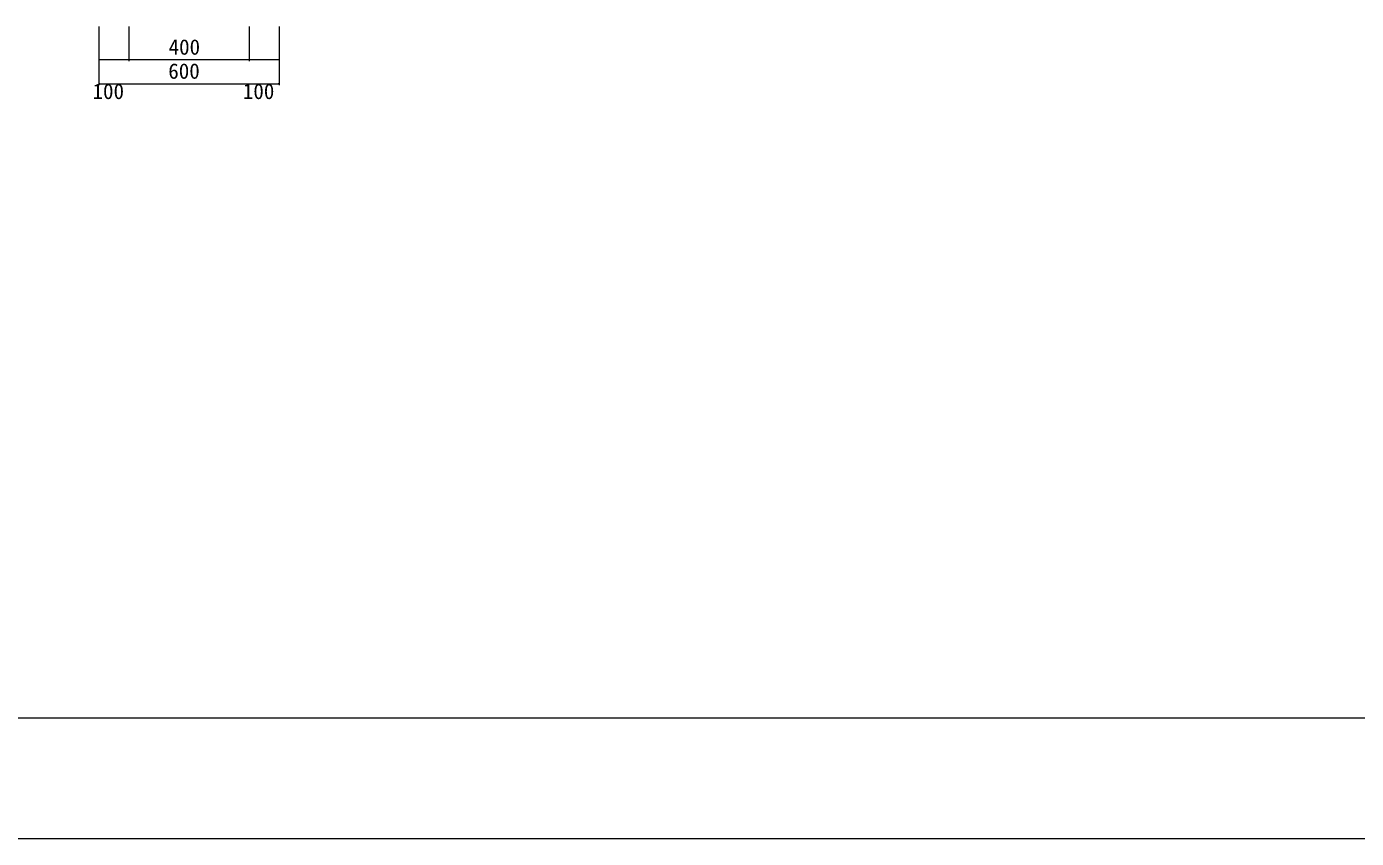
# Model space of a CAD drawing. Units: millimetres on the paper. Extents: x -5 to 836, y 1 to 595.
# Drawn here: x 393.3 to 614.5, y 1.2 to 136.3 of the extents above; entities that cross this region are included whole.
import ezdxf
from ezdxf.enums import TextEntityAlignment as Align

# ---------------------------------------------------------------- set-up
doc = ezdxf.new("R2010")
doc.units = ezdxf.units.MM
for name, color, linetype, lineweight in [('0_2', 7, 'Continuous', 18), ('D-STR-DIM（寸法）', 7, 'Continuous', 18), ('D-STR-STRn（構造物）', 7, 'Continuous', 18), ('D-TTL(外枠）', 2, 'Continuous', 18), ('DEFPOINTS_3', 8, 'Continuous', 18)]:
    doc.layers.add(name, color=color, linetype=linetype, lineweight=lineweight)
doc.styles.add('ＭＳ ゴシック', font='')
doc.styles.get('ＭＳ ゴシック').set_extended_font_data('MS Gothic')

msp = doc.modelspace()

# ---------------------------------------------------------------- linework, layer by layer
at = {"layer": '0_2'}
for p, q in [((405.347, 130.76), (405.497, 130.785)), ((405.497, 130.735), (405.347, 130.76)), ((410.197, 130.785), (410.347, 130.76)), ((410.347, 130.76), (410.197, 130.735)), ((410.347, 130.76), (410.497, 130.785)), ((410.497, 130.735), (410.347, 130.76)), ((430.197, 130.785), (430.347, 130.76)), ((430.347, 130.76), (430.197, 130.735)), ((430.347, 130.76), (430.497, 130.785)), ((430.497, 130.735), (430.347, 130.76)), ((435.197, 130.785), (435.347, 130.76)), ((435.347, 130.76), (435.197, 130.735)), ((405.347, 126.76), (405.497, 126.785)), ((405.497, 126.735), (405.347, 126.76)), ((435.197, 126.785), (435.347, 126.76)), ((435.347, 126.76), (435.197, 126.735))]:
    msp.add_line(p, q, dxfattribs=at)
at = {"layer": '0_2', "color": 9}
for p, q in [((405.347, 130.76), (405.367, 130.76)), ((410.347, 130.76), (410.327, 130.76)), ((410.347, 130.76), (410.367, 130.76)), ((430.347, 130.76), (430.327, 130.76)), ((430.347, 130.76), (430.367, 130.76)), ((435.347, 130.76), (435.327, 130.76)), ((405.347, 126.76), (405.367, 126.76)), ((435.347, 126.76), (435.327, 126.76))]:
    msp.add_line(p, q, dxfattribs=at)
at = {"layer": 'D-STR-DIM（寸法）'}
for p, q in [((405.347, 136.26), (405.347, 130.51)), ((405.347, 136.26), (405.347, 126.51)), ((410.347, 136.26), (410.347, 130.51)), ((410.347, 136.26), (410.347, 130.51)), ((430.347, 136.26), (430.347, 130.51)), ((430.347, 136.26), (430.347, 130.51)), ((435.347, 136.26), (435.347, 130.51)), ((435.347, 136.26), (435.347, 126.51)), ((405.367, 130.76), (410.327, 130.76)), ((410.367, 130.76), (430.327, 130.76)), ((430.367, 130.76), (435.327, 130.76)), ((405.367, 126.76), (435.327, 126.76))]:
    msp.add_line(p, q, dxfattribs=at)
at = {"layer": 'D-TTL(外枠）'}
msp.add_line((814.704, 21.199), (19.704, 21.199), dxfattribs=at)
at = {"layer": 'DEFPOINTS_3'}
msp.add_line((-5.296, 1.199), (834.704, 1.199), dxfattribs=at)

# ---------------------------------------------------------------- texts
at = {"layer": 'D-STR-STRn（構造物）', "style": 'ＭＳ ゴシック'}
for s, p in [('400', (416.953, 130.81)), ('600', (416.9, 126.81)), ('100', (404.302, 123.435)), ('100', (429.302, 123.435))]:
    msp.add_text(s, height=2.566, dxfattribs=at).set_placement(p, align=Align.BOTTOM_LEFT)

doc.saveas('drawing.dxf')
